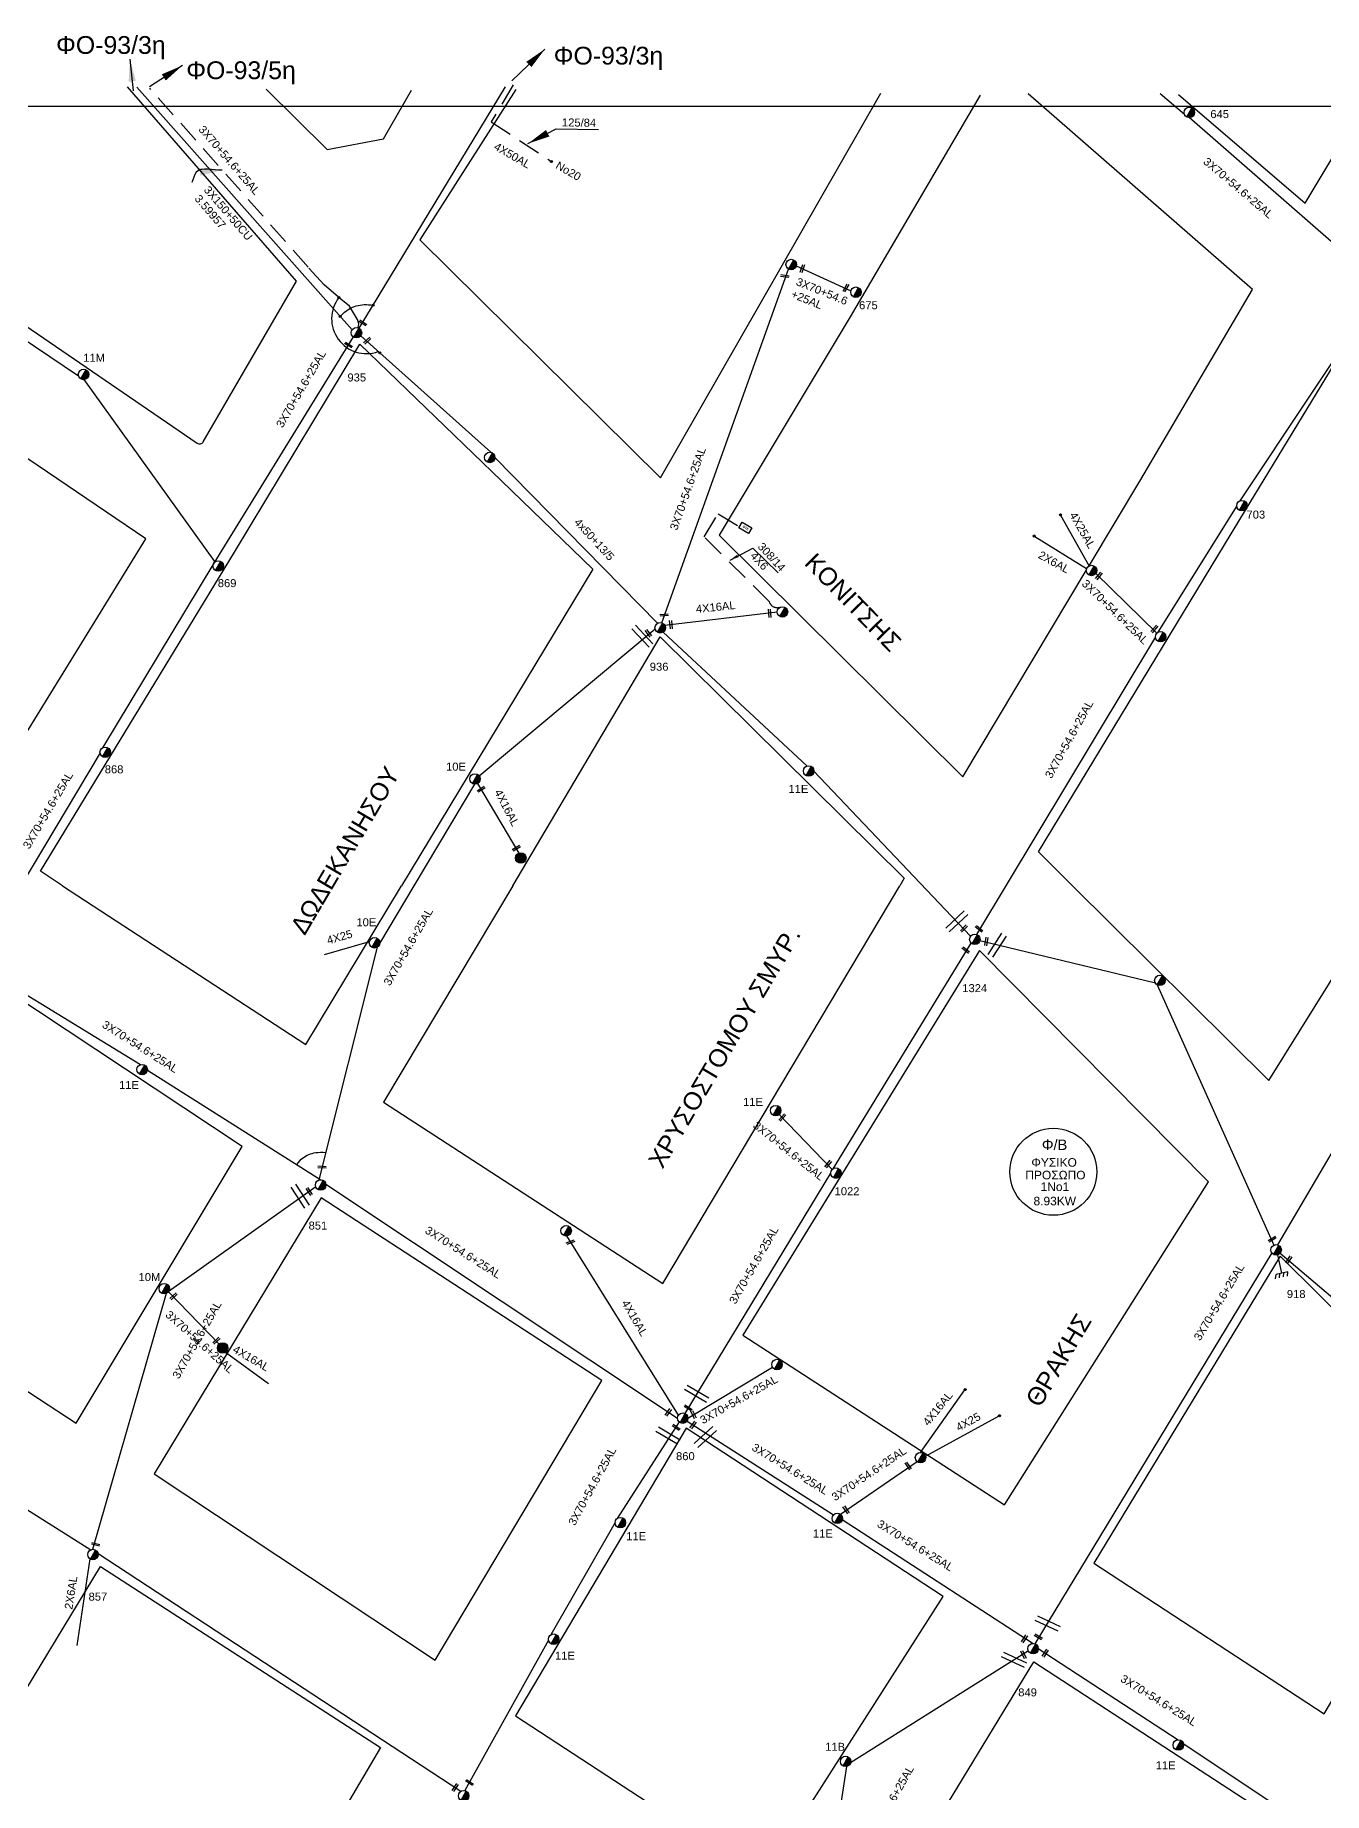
# Model space of a CAD drawing. Header units: millimetres. Extents: x 926 to 2032, y 728 to 1260.
# Drawn here: x 1156.8 to 1301.7, y 1060.9 to 1258.6 of the extents above; entities that cross this region are included whole.
import ezdxf
from ezdxf.enums import TextEntityAlignment as Align

# ---------------------------------------------------------------- set-up
doc = ezdxf.new("R2010")
doc.units = ezdxf.units.MM
doc.linetypes.add('DASHED', pattern=[19.05, 12.7, -6.35])
for name, color, linetype in [('Pillar OTE', 7, 'Continuous'), ('Άγνωστα', 7, 'Continuous'), ('Γέφυρες Εναέριου Δικτύου', 7, 'Continuous'), ('Γείωση', 7, 'Continuous'), ('Γυμνά εναέρια ΧΤ (3Φ)   4x16AL', 7, 'Continuous'), ('Εναέρια παροχή ΧΤ 4x16', 7, 'SYN_LINE'), ('Εναέρια παροχή ΧΤ 4x25', 7, 'SYN_LINE'), ('Επιγραφές - Σχήματα', 7, 'Continuous'), ('Καλώδια ΧΤ   3x150+50CU', 7, 'DASHED'), ('Καλώδια ΧΤ   4x50AL', 7, 'DASHED'), ('Μηχανική τομή', 7, 'Continuous'), ('Στύλος Ξύλινος', 7, 'Continuous'), ('Στύλος Ξύλινος @ 1', 7, 'Continuous'), ('Στύλος ΦΜ', 7, 'Continuous'), ('Στύλος ΦΜ @ 1', 7, 'Continuous'), ('Συνδέσεις', 7, 'Continuous'), ('Συνεστραμμένα ΧΤ   3x70+54.6+25 AL', 7, 'SYN_LINE'), ('Τομή', 7, 'Continuous'), ('Υπόβαθρο ΔΕΗ', 7, 'Continuous'), ('Υπόγεια καλώδια Παροχών ΧΤ   4x6', 7, 'DASHED')]:
    doc.layers.add(name, color=color, linetype=linetype)
doc.styles.add('ar', font='arial.ttf')
doc.styles.get("Standard").update_dxf_attribs({"font": 'arial.ttf'})
doc.linetypes.add('SYN_LINE', pattern='A,0.5,-0.0001,["/\\/\\/\\/",Standard,S=0.1,R=0,X=0,Y=-0.05],-0.25', length=0.7501)
doc.dimstyles.new('ISO-25', dxfattribs={"dimtxt": 2.5, "dimasz": 2.5, "dimexe": 1.25, "dimexo": 0.625, "dimtad": 1, "dimtxsty": 'Standard', "dimcen": 2.5, "dimadec": 0, "dimazin": 0, "dimtfac": 1, "dimtmove": 0, "dimatfit": 3, "dimfxl": 1, "dimarcsym": 0})

# ---------------------------------------------------------------- blocks, each defined once
blk = doc.blocks.new('ΥΠΑΡΧΩΝ ΤΣΙΜΕΝΤΕΝΙΟΣ ΣΤΥΛΟΣ')
at = {"layer": 'Στύλος ΦΜ'}
blk.add_hatch(color=256, dxfattribs=at).paths.add_polyline_path([(-1.29, -2.28, 0.574793), (2.62, 0, 0.268822), (1.3, 2.27)])
blk.add_line((-1.29, -2.28), (1.3, 2.27), dxfattribs=at)
blk.add_circle((0, 0), 2.62, dxfattribs=at)
at = {"layer": 'Στύλος ΦΜ', "flags": 4}
for tag, p in [('ΑΡΙΘΜΟΣ', (-4.68, 8.05)), ('ΤΥΠΟΣ', (-4.91, 3.03))]:
    blk.add_attdef(tag, p, '', height=4, dxfattribs=at)
blk = doc.blocks.new('ΥΠΑΡΧΩΝ ΞΥΛΙΝΟΣ ΣΤΥΛΟΣ')
at = {"layer": 'Στύλος Ξύλινος'}
h = blk.add_hatch(color=7, dxfattribs=at)
h.paths.add_polyline_path([(-2.62, 0, 0.270008), (-1.29, -2.28), (1.3, 2.27, 0.576266)])
h.paths.add_polyline_path([(-1.29, -2.28, 0.574793), (2.62, 0, 0.268822), (1.3, 2.27)])
at = {"layer": 'Στύλος Ξύλινος', "color": 7}
blk.add_line((-1.29, -2.28), (1.3, 2.27), dxfattribs=at)
blk.add_circle((0, 0), 2.62, dxfattribs=at)
at = {"layer": 'Στύλος Ξύλινος', "flags": 4}
for tag, p in [('ΑΡΙΘΜΟΣ', (-4.91, 8.6)), ('ΤΥΠΟΣ', (-4.85, 3.39))]:
    blk.add_attdef(tag, p, '', height=4, dxfattribs=at)
blk = doc.blocks.new('ΜΗΧΑΝΙΚΗ ΤΟΜΗ')
at = {"layer": 'Μηχανική τομή', "ltscale": 40}
for p, q in [((-1.89, 0.78), (1.89, 0.78)), ((1.89, 0), (-1.89, 0))]:
    blk.add_line(p, q, dxfattribs=at)
blk = doc.blocks.new('ΤΟΜΗ')
at = {"layer": 'Τομή', "ltscale": 40}
for p, q in [((-5.68, 0), (5.68, 0)), ((5.68, -2.33), (-5.68, -2.33))]:
    blk.add_line(p, q, dxfattribs=at)
blk = doc.blocks.new('_ΣΥΝΔΕΣΗ')
at = {"layer": 'Συνδέσεις', "linetype": 'SYN_LINE', "ltscale": 40}
blk.add_hatch(color=256, dxfattribs=at).paths.add_polyline_path([(0.5, -0.01, 1), (-0.5, -0.01, 1)])
at = {"layer": 'Συνδέσεις'}
blk.add_circle((0, -0.01), 0.5, dxfattribs=at)
blk = doc.blocks.new('ΓΕΙΩΣΗ')
at = {"layer": 'Γείωση', "ltscale": 40}
for p, q in [((-2.34, 11.45), (-3, 9.45)), ((-0.34, 11.45), (-1, 9.45)), ((0, 9.45), (0, 0)), ((1.66, 11.45), (1, 9.45)), ((3.66, 11.45), (3, 9.45))]:
    blk.add_line(p, q, dxfattribs=at)
blk.add_lwpolyline([(-3, 9.45), (3, 9.45)], dxfattribs=at)
blk = doc.blocks.new('PILLAR ΟΤΕ')
at = {"layer": 'Pillar OTE', "ltscale": 40}
blk.add_lwpolyline([(-3.3, 2), (3.4, 2), (3.4, -2), (-3.3, -2)], close=True, dxfattribs=at)
at = {"layer": 'Pillar OTE', "insert": (-1.8, 0.7), "char_height": 1.357, "width": 109.961, "attachment_point": 1}
blk.add_mtext('{\\fArial|b1|i0|c161|p34;OTE}', dxfattribs=at)

msp = doc.modelspace()

# ---------------------------------------------------------------- linework, layer by layer
at = {"layer": 'Άγνωστα', "color": 1}
for points in [[(1208, 1211.69), (1193.38, 1224.8)], [(1226.74, 1192.46), (1208.47, 1211.11)], [(1227.38, 1191.46), (1243.58, 1176.41)], [(1244.34, 1175.85), (1261.96, 1157.26)]]:
    msp.add_lwpolyline(points, dxfattribs=at)
at = {"layer": 'Άγνωστα', "color": 151, "linetype": 'SYN_LINE', "ltscale": 15}
for points in [[(1275.28, 1198.92), (1272.12, 1204.57)], [(1274.99, 1198.57), (1269.18, 1202.19)]]:
    msp.add_lwpolyline(points, dxfattribs=at)
at = {"layer": 'Άγνωστα', "color": 27, "linetype": 'SYN_LINE', "ltscale": 20}
msp.add_lwpolyline([(1256.89, 1098.81), (1265.16, 1103.33)], dxfattribs=at)
at = {"layer": 'Άγνωστα', "color": 151, "linetype": 'SYN_LINE', "ltscale": 20}
msp.add_lwpolyline([(1162.91, 1087.26), (1161.47, 1077.49)], dxfattribs=at)
at = {"layer": 'Γέφυρες Εναέριου Δικτύου'}
for points in [[(1191.06, 1226.97), (1191.32, 1227.24), (1191.57, 1227.47), (1191.81, 1227.65), (1192.03, 1227.8), (1192.25, 1227.92), (1192.46, 1228.01), (1192.67, 1228.09), (1192.88, 1228.15), (1193.1, 1228.2), (1193.32, 1228.24), (1193.55, 1228.28), (1193.78, 1228.3), (1194.02, 1228.3), (1194.26, 1228.29), (1194.51, 1228.27), (1194.77, 1228.23)], [(1186.21, 1131.59), (1186.37, 1131.81), (1186.53, 1132.01), (1186.69, 1132.18), (1186.85, 1132.32), (1187.01, 1132.44), (1187.18, 1132.55), (1187.36, 1132.64), (1187.54, 1132.72), (1187.72, 1132.79), (1187.91, 1132.85), (1188.12, 1132.9), (1188.34, 1132.94), (1188.58, 1132.96), (1188.85, 1132.97), (1189.15, 1132.97), (1189.49, 1132.95)]]:
    msp.add_lwpolyline(points, dxfattribs=at)
msp.add_arc((1194.03, 1226.71), 3.92, 142.6444, 289.5609, dxfattribs=at)
at = {"layer": 'Γυμνά εναέρια ΧΤ (3Φ)   4x16AL', "color": 1}
msp.add_lwpolyline([(1227.57, 1192.25), (1240.22, 1193.74)], dxfattribs=at)
at = {"layer": 'Γυμνά εναέρια ΧΤ (3Φ)   4x16AL', "color": 151}
msp.add_lwpolyline([(1229.11, 1103.41), (1216.57, 1123.56)], dxfattribs=at)
at = {"layer": 'Εναέρια παροχή ΧΤ 4x16', "color": 7, "ltscale": 20}
msp.add_lwpolyline([(1206.52, 1174.44), (1211.17, 1166.62)], dxfattribs=at)
at = {"layer": 'Εναέρια παροχή ΧΤ 4x16', "color": 151, "ltscale": 15}
msp.add_lwpolyline([(1178.19, 1110.48), (1183.02, 1106.98)], dxfattribs=at)
at = {"layer": 'Εναέρια παροχή ΧΤ 4x16', "color": 27, "ltscale": 20}
msp.add_lwpolyline([(1256.33, 1099.22), (1261.31, 1106.25)], dxfattribs=at)
at = {"layer": 'Εναέρια παροχή ΧΤ 4x25', "color": 85, "linetype": 'SYN_LINE', "ltscale": 10}
msp.add_lwpolyline([(1189.31, 1155.21), (1194.37, 1156.69)], dxfattribs=at)
at = {"layer": 'Επιγραφές - Σχήματα'}
msp.add_lwpolyline([(942.21, 1250.61), (1940.69, 1250.61), (1940.69, 743.76), (942.21, 743.76)], close=True, dxfattribs=at)
at = {"layer": 'Επιγραφές - Σχήματα', "color": 202}
msp.add_circle((1271.27, 1130.78), 4.89, dxfattribs=at)
at = {"layer": 'Καλώδια ΧΤ   3x150+50CU', "color": 1, "ltscale": 0.2}
msp.add_lwpolyline([(1193.1, 1225.69), (1193.16, 1226.13), (1193.01, 1226.63), (1192.11, 1228.12), (1191.16, 1228.9), (1189.26, 1230.53), (1187.46, 1232.53), (1169.66, 1252.63)], dxfattribs=at)
at = {"layer": 'Καλώδια ΧΤ   4x50AL', "color": 6, "ltscale": 0.2}
msp.add_lwpolyline([(1210.53, 1253.01), (1208.06, 1248.85), (1214.82, 1244.4)], dxfattribs=at)
at = {"layer": 'Συνεστραμμένα ΧΤ   3x70+54.6+25 AL', "color": 6, "ltscale": 20}
for points in [[(1192.41, 1225.45), (1168.22, 1252.77)], [(1193.2, 1225.65), (1209.68, 1252.8)], [(1229.19, 1102.64), (1222.21, 1091.78)], [(1221.99, 1091.32), (1214.77, 1078.71)], [(1214.5, 1078.1), (1205.09, 1061.18)]]:
    msp.add_lwpolyline(points, dxfattribs=at)
at = {"layer": 'Συνεστραμμένα ΧΤ   3x70+54.6+25 AL', "color": 1, "ltscale": 20}
for points in [[(1286.02, 1249.69), (1283.29, 1252.02)], [(1308.15, 1230.5), (1286.56, 1249.33)], [(1227.25, 1192.52), (1241.5, 1232.3)], [(1192.52, 1224.69), (1176.86, 1199.21)], [(1176.86, 1199.21), (1164.33, 1178.45)], [(1164.07, 1177.89), (1150.25, 1154.76)]]:
    msp.add_lwpolyline(points, dxfattribs=at)
at = {"layer": 'Συνεστραμμένα ΧΤ   3x70+54.6+25 AL', "color": 133, "ltscale": 20}
for points in [[(1161.66, 1220.24), (1143.67, 1232.37)], [(1176.99, 1199.43), (1162.29, 1219.87)]]:
    msp.add_lwpolyline(points, dxfattribs=at)
at = {"layer": 'Συνεστραμμένα ΧΤ   3x70+54.6+25 AL', "color": 1, "ltscale": 15}
msp.add_lwpolyline([(1242.36, 1232.67), (1248.49, 1229.84)], dxfattribs=at)
at = {"layer": 'Συνεστραμμένα ΧΤ   3x70+54.6+25 AL', "color": 151, "ltscale": 20}
for points in [[(1308.15, 1230.11), (1292.23, 1206.22)], [(1291.89, 1205.69), (1283.02, 1191.45)], [(1276.03, 1198.05), (1282.91, 1191.36)], [(1282.74, 1190.95), (1262.63, 1157.48)], [(1171.83, 1117.4), (1188.32, 1129.11)], [(1163.27, 1088.32), (1171.55, 1117.11)], [(1171.75, 1117.27), (1177.45, 1111.38)], [(1124.31, 1112.72), (1163.02, 1088.26)], [(1204.63, 1061.09), (1163.85, 1087.82)]]:
    msp.add_lwpolyline(points, dxfattribs=at)
at = {"layer": 'Συνεστραμμένα ΧΤ   3x70+54.6+25 AL', "color": 85, "ltscale": 20}
for points in [[(1226.49, 1191.8), (1206.72, 1175.28)], [(1195.52, 1156.45), (1199.39, 1162.95), (1206.23, 1174.37)], [(1188.71, 1129.86), (1195.28, 1156.05)], [(1169.39, 1142.2), (1188.88, 1129.88)], [(1189.46, 1129.4), (1229, 1103.08)], [(1268.46, 1076.89), (1248.47, 1064.3)], [(1247.99, 1063.89), (1243.75, 1036.04)]]:
    msp.add_lwpolyline(points, dxfattribs=at)
at = {"layer": 'Συνεστραμμένα ΧΤ   3x70+54.6+25 AL', "color": 151, "ltscale": 15}
for points in [[(1246.5, 1131.12), (1262.04, 1156.5)], [(1246.4, 1131.04), (1240.45, 1137.23)], [(1229.88, 1103.58), (1246.24, 1130.63)]]:
    msp.add_lwpolyline(points, dxfattribs=at)
at = {"layer": 'Συνεστραμμένα ΧΤ   3x70+54.6+25 AL', "color": 30, "ltscale": 20}
for points in [[(1263.02, 1156.79), (1282.74, 1152.02)], [(1282.96, 1151.79), (1296.08, 1122.54)], [(1296.51, 1122.55), (1313.53, 1151.49)], [(1295.82, 1121.68), (1269.2, 1077.7)], [(1296.77, 1121.62), (1309.33, 1110.98)]]:
    msp.add_lwpolyline(points, dxfattribs=at)
at = {"layer": 'Συνεστραμμένα ΧΤ   3x70+54.6+25 AL', "color": 85, "ltscale": 15}
msp.add_lwpolyline([(1150.51, 1153.9), (1168.62, 1142.83)], dxfattribs=at)
at = {"layer": 'Συνεστραμμένα ΧΤ   3x70+54.6+25 AL', "color": 27, "ltscale": 15}
msp.add_lwpolyline([(1230.18, 1103.07), (1239.68, 1108.8)], dxfattribs=at)
at = {"layer": 'Συνεστραμμένα ΧΤ   3x70+54.6+25 AL', "color": 27, "ltscale": 20}
for points in [[(1230.08, 1102.74), (1246.54, 1092.2)], [(1247.32, 1092.27), (1255.94, 1098.18)], [(1247.54, 1091.66), (1268.99, 1077.74)], [(1269.58, 1077.15), (1285.32, 1066.9)], [(1285.88, 1066.5), (1305.06, 1053.7)]]:
    msp.add_lwpolyline(points, dxfattribs=at)
at = {"layer": 'Υπόβαθρο ΔΕΗ'}
msp.add_lwpolyline([(1130.07, 1252.92), (1125.85, 1246.34), (1174.99, 1212.72, 0.435514), (1175.67, 1212.87), (1186.17, 1230.95), (1167.16, 1252.8)], format="xyb", dxfattribs=at)
for points in [[(1182.74, 1252.53), (1189.62, 1245.76), (1195.95, 1246.93), (1199.08, 1252.43)], [(1210.84, 1252.51), (1200.03, 1235.59), (1227.08, 1208.82), (1251.87, 1252.09)], [(1263.05, 1251.84), (1248.42, 1226.91), (1233.69, 1202.38)], [(1275.28, 1198.92), (1281.09, 1208.63), (1293.65, 1230), (1268.44, 1251.99)], [(1285.35, 1251.92), (1299.6, 1239.72), (1306.77, 1251.69)], [(1099.16, 1203.21), (1149.49, 1169.97), (1169.2, 1201.96), (1119.36, 1235.73), (1099.16, 1203.21)], [(1159.85, 1162.95), (1157.38, 1164.6), (1179.2, 1200.45), (1193.3, 1223.85), (1209.23, 1208.47), (1219.5, 1198.55), (1197.97, 1162.95)], [(1292.86, 1205.19), (1302.97, 1221.74), (1330.9, 1198.25), (1309.14, 1162.95)], [(1273.44, 1162.95), (1269.59, 1166.76), (1292.86, 1205.19)], [(1233.69, 1202.38), (1261.08, 1175.18), (1274.97, 1198.41)], [(1237.47, 1200.92), (1240.31, 1198.14)], [(1210.47, 1162.95), (1227.04, 1190.95), (1254.5, 1163.81), (1254.01, 1162.95)], [(1159.85, 1162.95), (1187.2, 1145.1), (1197.97, 1162.95)], [(1210.47, 1162.95), (1195.93, 1138.59), (1227.35, 1118.22), (1254.01, 1162.95)], [(1273.44, 1162.95), (1295.51, 1141.06), (1309.14, 1162.95)], [(1262.95, 1155.67), (1236.36, 1112.4), (1265.76, 1093.34), (1288.73, 1129.66), (1262.95, 1155.67)], [(1150.44, 1153.23), (1131.71, 1121.93), (1161.38, 1102.52), (1180.05, 1133.62), (1150.44, 1153.23)], [(1188.93, 1127.85), (1170.14, 1096.81), (1201.76, 1075.87), (1220.48, 1107.3), (1188.93, 1127.85)], [(1296.79, 1121.29), (1275.82, 1086.78), (1301.72, 1069.83), (1319.07, 1099.16), (1296.79, 1121.29)]]:
    msp.add_lwpolyline(points, dxfattribs=at)
for points in [[(1238.69, 1051.38), (1258.89, 1083.01), (1229.99, 1101.94), (1210.8, 1069.6), (1238.69, 1051.38), (1238.69, 1051.38)], [(1191.36, 1058.85), (1182.27, 1043.85), (1168.07, 1020.56), (1152.5, 1030.59), (1136.52, 1040.91), (1147.39, 1058.85), (1164.13, 1086.39), (1195.62, 1066.04)], [(1295.07, 1058.72), (1295.07, 1058.72), (1275.57, 1027.04), (1249.66, 1043.92), (1258.84, 1058.85), (1269.07, 1075.66)]]:
    msp.add_lwpolyline(points, close=True, dxfattribs=at)
at = {"layer": 'Υπόγεια καλώδια Παροχών ΧΤ   4x6', "color": 1, "linetype": 'DASHED', "ltscale": 0.2}
msp.add_lwpolyline([(1240.53, 1194.26, -0.414235), (1239.31, 1194.91), (1232, 1202.17), (1233.57, 1204.78), (1235.99, 1203.33)], format="xyb", dxfattribs=at)

# ---------------------------------------------------------------- block references
at = {"layer": 'Pillar OTE', "xscale": 0.1875, "yscale": 0.1875, "zscale": 0.1875, "rotation": 329.9387369579595}
msp.add_blockref('PILLAR ΟΤΕ', (1236.64, 1203.21), dxfattribs=at)
at = {"layer": 'Γείωση', "xscale": 0.2249999999999839, "yscale": 0.2249999999999839, "zscale": 0.2249999999999839, "rotation": 192.3403507601475}
msp.add_blockref('ΓΕΙΩΣΗ', (1296.52, 1121.45), dxfattribs=at)
at = {"layer": 'Μηχανική τομή'}
for p, xscale, yscale, zscale, rotation in [((1241.08, 1231.6), 0.2500000000000186, 0.2500000000000186, 0.2500000000000186, 171.3573390666567), ((1243.15, 1232.32), 0.250000000000119, 0.250000000000119, 0.250000000000119, 71.68389118247094), ((1248.03, 1230.14), 0.2500000000000163, 0.2500000000000163, 0.2500000000000163, 61.08235839912154), ((1193.67, 1226.33), 0.2500000000001073, 0.2500000000001073, 0.2500000000001073, 147.8717174692482), ((1192.07, 1223.84), 0.2500000000001073, 0.2500000000001073, 0.2500000000001073, 147.8717174692482), ((1194.18, 1224.17), 0.250000000000031, 0.250000000000031, 0.250000000000031, 43.33850529427943), ((1276.45, 1197.72), 0.2500000000000982, 0.2500000000000982, 0.2500000000000982, 49.97424007334703), ((1239.47, 1193.59), 0.2500000000000787, 0.2500000000000787, 0.2500000000000787, 95.69146574470676), ((1227.5, 1193.49), 0.2500000000001137, 0.2500000000001137, 0.2500000000001137, 184.4077643150766), ((1228.36, 1192.32), 0.2500000000000787, 0.2500000000000787, 0.2500000000000787, 95.69146574470676), ((1282.7, 1191.76), 0.2500000000000982, 0.2500000000000982, 0.2500000000000982, 49.97424007334703), ((1225.8, 1191.41), 0.2500000000000177, 0.2500000000000177, 0.2500000000000177, 128.2865248587305), ((1206.98, 1173.72), 0.2500000000001021, 0.2500000000001021, 0.2500000000001021, 31.61011564214698), ((1210.93, 1167.09), 0.2500000000001021, 0.2500000000001021, 0.2500000000001021, 31.61011564214698), ((1261.28, 1158.07), 0.2499999999996881, 0.2499999999996881, 0.2499999999996881, 46.87816659945106), ((1262.86, 1158.02), 0.2499999999997634, 0.2499999999997634, 0.2499999999997634, 321.5065850576415), ((1263.64, 1156.69), 0.2499999999996723, 0.2499999999996723, 0.2499999999996723, 262.2656157391284), ((1261.36, 1155.64), 0.2499999999997634, 0.2499999999997634, 0.2499999999997634, 321.5065850576415), ((1240.72, 1136.95), 0.2499999999998306, 0.2499999999998306, 0.2499999999998306, 229.8623976027945), ((1189.03, 1131.41), 0.2499999999997744, 0.2499999999997744, 0.2499999999997744, 177.5411079738662), ((1245.87, 1131.71), 0.2499999999998306, 0.2499999999998306, 0.2499999999998306, 229.8623976027945), ((1187.67, 1128.61), 0.2499999999997491, 0.2499999999997491, 0.2499999999997491, 124.320636598084), ((1216.93, 1122.97), 0.2499999999996816, 0.2499999999996816, 0.2499999999996816, 200.8238789206209), ((1295.93, 1123.11), 0.2499999999995584, 0.2499999999995584, 0.2499999999995584, 31.16143871378595), ((1297.82, 1120.82), 0.2499999999995759, 0.2499999999995759, 0.2499999999995759, 57.12468355277927), ((1172.4, 1116.69), 0.249999999999675, 0.249999999999675, 0.249999999999675, 43.00174361250586), ((1177.22, 1111.72), 0.249999999999675, 0.249999999999675, 0.249999999999675, 43.00174361250586), ((1227.88, 1103.78), 0.2499999999997161, 0.2499999999997161, 0.2499999999997161, 234.489119015412), ((1230.24, 1104.3), 0.2499999999997328, 0.2499999999997328, 0.2499999999997328, 146.781822723208), ((1230.89, 1103.52), 0.2499999999998405, 0.2499999999998405, 0.2499999999998405, 116.0092659454723), ((1228.8, 1101.95), 0.2499999999996945, 0.2499999999996945, 0.2499999999996945, 325.541395634024), ((1230.68, 1102.35), 0.2499999999997161, 0.2499999999997161, 0.2499999999997161, 234.489119015412), ((1254.87, 1097.64), 0.2499999999996986, 0.2499999999996986, 0.2499999999996986, 304.5218417178917), ((1247.88, 1092.7), 0.2499999999996986, 0.2499999999996986, 0.2499999999996986, 304.5218417178917), ((1163.55, 1088.78), 0.2499999999997398, 0.2499999999997398, 0.2499999999997398, 345.4972910128707), ((1268.09, 1078.21), 0.2499999999995759, 0.2499999999995759, 0.2499999999995759, 57.12468355277927), ((1269.63, 1078.56), 0.2499999999995551, 0.2499999999995551, 0.2499999999995551, 149.6164751789571), ((1268, 1076.51), 0.2499999999997203, 0.2499999999997203, 0.2499999999997203, 114.89838154413), ((1270.44, 1076.59), 0.2499999999995759, 0.2499999999995759, 0.2499999999995759, 57.12468355277927), ((1204.08, 1061.49), 0.2499999999995426, 0.2499999999995426, 0.2499999999995426, 56.78182272317948), ((1205.67, 1062.18), 0.2499999999997328, 0.2499999999997328, 0.2499999999997328, 146.781822723208)]:
    msp.add_blockref('ΜΗΧΑΝΙΚΗ ΤΟΜΗ', p, dxfattribs=dict(at, xscale=xscale, yscale=yscale, zscale=zscale, rotation=rotation))
at = {"layer": 'Στύλος Ξύλινος @ 1', "ltscale": 40, "xscale": 0.2249999999999091, "yscale": 0.2249999999999091, "zscale": 0.2249999999999091}
for p in [(1211.38, 1166.07), (1177.86, 1110.96)]:
    msp.add_blockref('ΥΠΑΡΧΩΝ ΞΥΛΙΝΟΣ ΣΤΥΛΟΣ', p, dxfattribs=at)
at = {"layer": 'Στύλος ΦΜ @ 1', "ltscale": 40}
ref = msp.add_blockref('ΥΠΑΡΧΩΝ ΤΣΙΜΕΝΤΕΝΙΟΣ ΣΤΥΛΟΣ', (1286.56, 1249.92), dxfattribs=dict(at, xscale=0.2249999999999091, yscale=0.2249999999999091, zscale=0.2249999999999091))
ref.add_attrib('ΤΥΠΟΣ', '645', (1288.92, 1249.28), dxfattribs={"layer": 'Στύλος ΦΜ', "height": 0.9, "flags": 4})
at = {"layer": 'Στύλος ΦΜ @ 1', "ltscale": 40, "xscale": 0.2249999999999091, "yscale": 0.2249999999999091, "zscale": 0.2249999999999091}
for p in [(1241.79, 1232.81), (1207.89, 1211.11), (1275.56, 1198.4), (1240.81, 1193.74), (1283.33, 1190.95), (1283.25, 1152.3), (1216.48, 1124.14), (1240.19, 1109.1), (1256.33, 1098.63)]:
    msp.add_blockref('ΥΠΑΡΧΩΝ ΤΣΙΜΕΝΤΕΝΙΟΣ ΣΤΥΛΟΣ', p, dxfattribs=at)
at = {"layer": 'Στύλος ΦΜ @ 1', "ltscale": 40}
ref = msp.add_blockref('ΥΠΑΡΧΩΝ ΤΣΙΜΕΝΤΕΝΙΟΣ ΣΤΥΛΟΣ', (1249.07, 1229.7), dxfattribs=dict(at, xscale=0.2249999999999091, yscale=0.2249999999999091, zscale=0.2249999999999091))
ref.add_attrib('ΤΥΠΟΣ', '675', (1249.42, 1227.78), dxfattribs={"layer": 'Στύλος ΦΜ', "height": 0.9, "flags": 4})
ref = msp.add_blockref('ΥΠΑΡΧΩΝ ΤΣΙΜΕΝΤΕΝΙΟΣ ΣΤΥΛΟΣ', (1192.9, 1225.14), dxfattribs=dict(at, xscale=0.2249999999999091, yscale=0.2249999999999091, zscale=0.2249999999999091))
ref.add_attrib('ΤΥΠΟΣ', '935', (1191.89, 1219.66), dxfattribs={"layer": 'Στύλος ΦΜ', "height": 0.9, "flags": 4})
ref = msp.add_blockref('ΥΠΑΡΧΩΝ ΤΣΙΜΕΝΤΕΝΙΟΣ ΣΤΥΛΟΣ', (1162.21, 1220.45), dxfattribs=dict(at, xscale=0.2249999999999091, yscale=0.2249999999999091, zscale=0.2249999999999091))
ref.add_attrib('ΤΥΠΟΣ', '11M', (1162.18, 1221.87), dxfattribs={"layer": 'Στύλος ΦΜ', "height": 0.9, "flags": 4})
ref = msp.add_blockref('ΥΠΑΡΧΩΝ ΤΣΙΜΕΝΤΕΝΙΟΣ ΣΤΥΛΟΣ', (1292.48, 1205.69), dxfattribs=dict(at, xscale=0.2249999999999091, yscale=0.2249999999999091, zscale=0.2249999999999091))
ref.add_attrib('ΤΥΠΟΣ', '703', (1292.99, 1204.24), dxfattribs={"layer": 'Στύλος ΦΜ', "height": 0.9, "flags": 4})
ref = msp.add_blockref('ΥΠΑΡΧΩΝ ΤΣΙΜΕΝΤΕΝΙΟΣ ΣΤΥΛΟΣ', (1177.36, 1198.91), dxfattribs=dict(at, xscale=0.2249999999999091, yscale=0.2249999999999091, zscale=0.2249999999999091))
ref.add_attrib('ΤΥΠΟΣ', '869', (1177.31, 1196.53), dxfattribs={"layer": 'Στύλος ΦΜ', "height": 0.9, "flags": 4})
ref = msp.add_blockref('ΥΠΑΡΧΩΝ ΤΣΙΜΕΝΤΕΝΙΟΣ ΣΤΥΛΟΣ', (1227.06, 1191.96), dxfattribs=dict(at, xscale=0.2249999999999091, yscale=0.2249999999999091, zscale=0.2249999999999091))
ref.add_attrib('ΤΥΠΟΣ', '936', (1225.89, 1187.13), dxfattribs={"layer": 'Στύλος ΦΜ', "height": 0.9, "flags": 4})
ref = msp.add_blockref('ΥΠΑΡΧΩΝ ΤΣΙΜΕΝΤΕΝΙΟΣ ΣΤΥΛΟΣ', (1164.65, 1177.96), dxfattribs=dict(at, xscale=0.2249999999999091, yscale=0.2249999999999091, zscale=0.2249999999999091))
ref.add_attrib('ΤΥΠΟΣ', '868', (1164.6, 1175.59), dxfattribs={"layer": 'Στύλος ΦΜ', "height": 0.9, "flags": 4})
ref = msp.add_blockref('ΥΠΑΡΧΩΝ ΤΣΙΜΕΝΤΕΝΙΟΣ ΣΤΥΛΟΣ', (1206.23, 1174.96), dxfattribs=dict(at, xscale=0.2249999999999091, yscale=0.2249999999999091, zscale=0.2249999999999091))
ref.add_attrib('ΤΥΠΟΣ', '10E', (1202.98, 1175.89), dxfattribs={"layer": 'Στύλος ΦΜ', "height": 0.9, "flags": 4})
ref = msp.add_blockref('ΥΠΑΡΧΩΝ ΤΣΙΜΕΝΤΕΝΙΟΣ ΣΤΥΛΟΣ', (1243.75, 1175.85), dxfattribs=dict(at, xscale=0.2249999999999091, yscale=0.2249999999999091, zscale=0.2249999999999091))
ref.add_attrib('ΤΥΠΟΣ', '11E', (1241.48, 1173.39), dxfattribs={"layer": 'Στύλος ΦΜ', "height": 0.9, "flags": 4})
ref = msp.add_blockref('ΥΠΑΡΧΩΝ ΤΣΙΜΕΝΤΕΝΙΟΣ ΣΤΥΛΟΣ', (1194.94, 1156.53), dxfattribs=dict(at, xscale=0.2249999999999091, yscale=0.2249999999999091, zscale=0.2249999999999091))
ref.add_attrib('ΤΥΠΟΣ', '10E', (1192.9, 1158.39), dxfattribs={"layer": 'Στύλος ΦΜ', "height": 0.9, "flags": 4})
ref = msp.add_blockref('ΥΠΑΡΧΩΝ ΤΣΙΜΕΝΤΕΝΙΟΣ ΣΤΥΛΟΣ', (1262.44, 1156.92), dxfattribs=dict(at, xscale=0.2249999999999091, yscale=0.2249999999999091, zscale=0.2249999999999091))
ref.add_attrib('ΤΥΠΟΣ', '1324', (1261.03, 1150.98), dxfattribs={"layer": 'Στύλος ΦΜ', "height": 0.9, "flags": 4})
ref = msp.add_blockref('ΥΠΑΡΧΩΝ ΤΣΙΜΕΝΤΕΝΙΟΣ ΣΤΥΛΟΣ', (1168.8, 1142.27), dxfattribs=dict(at, xscale=0.2249999999999091, yscale=0.2249999999999091, zscale=0.2249999999999091))
ref.add_attrib('ΤΥΠΟΣ', '11E', (1166.21, 1140.09), dxfattribs={"layer": 'Στύλος ΦΜ', "height": 0.9, "flags": 4})
ref = msp.add_blockref('ΥΠΑΡΧΩΝ ΤΣΙΜΕΝΤΕΝΙΟΣ ΣΤΥΛΟΣ', (1240.04, 1137.66), dxfattribs=dict(at, xscale=0.2249999999999091, yscale=0.2249999999999091, zscale=0.2249999999999091))
ref.add_attrib('ΤΥΠΟΣ', '11E', (1236.38, 1138.19), dxfattribs={"layer": 'Στύλος ΦΜ', "height": 0.9, "flags": 4})
ref = msp.add_blockref('ΥΠΑΡΧΩΝ ΤΣΙΜΕΝΤΕΝΙΟΣ ΣΤΥΛΟΣ', (1246.82, 1130.63), dxfattribs=dict(at, xscale=0.2249999999999091, yscale=0.2249999999999091, zscale=0.2249999999999091))
ref.add_attrib('ΤΥΠΟΣ', '1022', (1246.67, 1128.14), dxfattribs={"layer": 'Στύλος ΦΜ', "height": 0.9, "flags": 4})
ref = msp.add_blockref('ΥΠΑΡΧΩΝ ΤΣΙΜΕΝΤΕΝΙΟΣ ΣΤΥΛΟΣ', (1188.88, 1129.29), dxfattribs=dict(at, xscale=0.2249999999999091, yscale=0.2249999999999091, zscale=0.2249999999999091))
ref.add_attrib('ΤΥΠΟΣ', '851', (1187.52, 1124.28), dxfattribs={"layer": 'Στύλος ΦΜ', "height": 0.9, "flags": 4})
ref = msp.add_blockref('ΥΠΑΡΧΩΝ ΤΣΙΜΕΝΤΕΝΙΟΣ ΣΤΥΛΟΣ', (1296.32, 1122), dxfattribs=dict(at, xscale=0.2249999999999091, yscale=0.2249999999999091, zscale=0.2249999999999091))
ref.add_attrib('ΤΥΠΟΣ', '918', (1297.53, 1116.58), dxfattribs={"layer": 'Στύλος ΦΜ', "height": 0.9, "flags": 4})
ref = msp.add_blockref('ΥΠΑΡΧΩΝ ΤΣΙΜΕΝΤΕΝΙΟΣ ΣΤΥΛΟΣ', (1171.29, 1117.63), dxfattribs=dict(at, xscale=0.2249999999999091, yscale=0.2249999999999091, zscale=0.2249999999999091))
ref.add_attrib('ΤΥΠΟΣ', '10M', (1168.4, 1118.49), dxfattribs={"layer": 'Στύλος ΦΜ', "height": 0.9, "flags": 4})
ref = msp.add_blockref('ΥΠΑΡΧΩΝ ΤΣΙΜΕΝΤΕΝΙΟΣ ΣΤΥΛΟΣ', (1229.59, 1103.07), dxfattribs=dict(at, xscale=0.2249999999999091, yscale=0.2249999999999091, zscale=0.2249999999999091))
ref.add_attrib('ΤΥΠΟΣ', '860', (1228.84, 1098.35), dxfattribs={"layer": 'Στύλος ΦΜ', "height": 0.9, "flags": 4})
ref = msp.add_blockref('ΥΠΑΡΧΩΝ ΤΣΙΜΕΝΤΕΝΙΟΣ ΣΤΥΛΟΣ', (1222.58, 1091.32), dxfattribs=dict(at, xscale=0.2249999999999091, yscale=0.2249999999999091, zscale=0.2249999999999091))
ref.add_attrib('ΤΥΠΟΣ', '11E', (1223.24, 1089.35), dxfattribs={"layer": 'Στύλος ΦΜ', "height": 0.9, "flags": 4})
ref = msp.add_blockref('ΥΠΑΡΧΩΝ ΤΣΙΜΕΝΤΕΝΙΟΣ ΣΤΥΛΟΣ', (1246.97, 1091.8), dxfattribs=dict(at, xscale=0.2249999999999091, yscale=0.2249999999999091, zscale=0.2249999999999091))
ref.add_attrib('ΤΥΠΟΣ', '11E', (1244.23, 1089.65), dxfattribs={"layer": 'Στύλος ΦΜ', "height": 0.9, "flags": 4})
ref = msp.add_blockref('ΥΠΑΡΧΩΝ ΤΣΙΜΕΝΤΕΝΙΟΣ ΣΤΥΛΟΣ', (1163.27, 1087.73), dxfattribs=dict(at, xscale=0.2249999999999091, yscale=0.2249999999999091, zscale=0.2249999999999091))
ref.add_attrib('ΤΥΠΟΣ', '857', (1162.78, 1082.55), dxfattribs={"layer": 'Στύλος ΦΜ', "height": 0.9, "flags": 4})
ref = msp.add_blockref('ΥΠΑΡΧΩΝ ΤΣΙΜΕΝΤΕΝΙΟΣ ΣΤΥΛΟΣ', (1215.08, 1078.21), dxfattribs=dict(at, xscale=0.2249999999999091, yscale=0.2249999999999091, zscale=0.2249999999999091))
ref.add_attrib('ΤΥΠΟΣ', '11E', (1215.23, 1075.91), dxfattribs={"layer": 'Στύλος ΦΜ', "height": 0.9, "flags": 4})
ref = msp.add_blockref('ΥΠΑΡΧΩΝ ΤΣΙΜΕΝΤΕΝΙΟΣ ΣΤΥΛΟΣ', (1268.99, 1077.15), dxfattribs=dict(at, xscale=0.2249999999999091, yscale=0.2249999999999091, zscale=0.2249999999999091))
ref.add_attrib('ΤΥΠΟΣ', '849', (1267.32, 1071.78), dxfattribs={"layer": 'Στύλος ΦΜ', "height": 0.9, "flags": 4})
ref = msp.add_blockref('ΥΠΑΡΧΩΝ ΤΣΙΜΕΝΤΕΝΙΟΣ ΣΤΥΛΟΣ', (1247.91, 1064.47), dxfattribs=dict(at, xscale=0.2249999999999091, yscale=0.2249999999999091, zscale=0.2249999999999091))
ref.add_attrib('ΤΥΠΟΣ', '11B', (1245.61, 1065.66), dxfattribs={"layer": 'Στύλος ΦΜ', "height": 0.9, "flags": 4})
ref = msp.add_blockref('ΥΠΑΡΧΩΝ ΤΣΙΜΕΝΤΕΝΙΟΣ ΣΤΥΛΟΣ', (1285.32, 1066.31), dxfattribs=dict(at, xscale=0.2249999999999091, yscale=0.2249999999999091, zscale=0.2249999999999091))
ref.add_attrib('ΤΥΠΟΣ', '11E', (1282.78, 1063.58), dxfattribs={"layer": 'Στύλος ΦΜ', "height": 0.9, "flags": 4})
ref = msp.add_blockref('ΥΠΑΡΧΩΝ ΤΣΙΜΕΝΤΕΝΙΟΣ ΣΤΥΛΟΣ', (1204.96, 1060.61), dxfattribs=dict(at, xscale=0.2249999999999091, yscale=0.2249999999999091, zscale=0.2249999999999091))
ref.add_attrib('ΤΥΠΟΣ', '856', (1203.89, 1055.71), dxfattribs={"layer": 'Στύλος ΦΜ', "height": 0.9, "flags": 4})
at = {"layer": 'Συνδέσεις'}
for p, xscale, yscale, zscale in [((1214.82, 1244.39), 0.2250000000000227, 0.2250000000000227, 0.2250000000000227), ((1190.91, 1229.09), 0.2250000000000227, 0.2250000000000227, 0.2250000000000227), ((1194.77, 1228.24), 0.2250000000000227, 0.2250000000000227, 0.2250000000000227), ((1191.06, 1226.97), 0.2250000000000227, 0.2250000000000227, 0.2250000000000227), ((1195.52, 1222.88), 0.2250000000000227, 0.2250000000000227, 0.2250000000000227), ((1272.06, 1204.67), 0.2249999999999091, 0.2249999999999091, 0.2249999999999091), ((1269.11, 1202.28), 0.2249999999999091, 0.2249999999999091, 0.2249999999999091), ((1261.36, 1106.28), 0.2249999999999091, 0.2249999999999091, 0.2249999999999091), ((1265.2, 1103.35), 0.2249999999999091, 0.2249999999999091, 0.2249999999999091)]:
    msp.add_blockref('_ΣΥΝΔΕΣΗ', p, dxfattribs=dict(at, xscale=xscale, yscale=yscale, zscale=zscale))
at = {"layer": 'Τομή'}
for p, xscale, yscale, zscale, rotation in [((1225.26, 1191.2), 0.2500000000000485, 0.2500000000000485, 0.2500000000000485, 313.0179088290369), ((1260.21, 1159.16), 0.2500000000000038, 0.2500000000000038, 0.2500000000000038, 42.97132507505559), ((1264.7, 1156.41), 0.2500000000000583, 0.2500000000000583, 0.2500000000000583, 57.30780522333404), ((1186.81, 1128.2), 0.2499999999998722, 0.2499999999998722, 0.2499999999998722, 303.3271683064902), ((1231.32, 1106.07), 0.2499999999999674, 0.2499999999999674, 0.2499999999999674, 329.6006176862526), ((1228.09, 1101.37), 0.2499999999999674, 0.2499999999999674, 0.2499999999999674, 329.6006176862526), ((1231.94, 1101.17), 0.2499999999999696, 0.2499999999999696, 0.2499999999999696, 42.03161368776691), ((1270.77, 1080.25), 0.250000000000022, 0.250000000000022, 0.250000000000022, 334.684130512063), ((1266.97, 1076.15), 0.2499999999999452, 0.2499999999999452, 0.2499999999999452, 335.3821676664035)]:
    msp.add_blockref('ΤΟΜΗ', p, dxfattribs=dict(at, xscale=xscale, yscale=yscale, zscale=zscale, rotation=rotation))

# ---------------------------------------------------------------- texts
at = {"layer": 'Γυμνά εναέρια ΧΤ (3Φ)   4x16AL', "color": 7, "char_height": 0.9, "width": 84.1859, "attachment_point": 1}
for insert, rotation in [((1231.03, 1194.51), 5.8642), ((1223.46, 1116.49), 300.3524)]:
    msp.add_mtext('4X16AL', dxfattribs=dict(at, insert=insert, rotation=rotation))
at = {"layer": 'Εναέρια παροχή ΧΤ 4x16', "color": 7, "char_height": 0.9, "width": 84.1859, "attachment_point": 1}
for insert, rotation in [((1209.18, 1173.91), 297.571), ((1179.36, 1111.32), 329.8144), ((1256.51, 1102.7), 51.0835)]:
    msp.add_mtext('4X16AL', dxfattribs=dict(at, insert=insert, rotation=rotation))
at = {"layer": 'Επιγραφές - Σχήματα', "color": 1, "style": 'ar'}
for s, height, p in [('Φ/Β', 1.177, (1271.41, 1133.84)), ('ΦΥΣΙΚΟ ', 0.963, (1271.54, 1131.83)), ('1No1', 0.963, (1271.44, 1129.09)), ('8.93KW', 0.963, (1271.43, 1127.49))]:
    msp.add_text(s, height=height, dxfattribs=at).set_placement(p, align=Align.MIDDLE)
at = {"layer": 'Επιγραφές - Σχήματα', "char_height": 2, "width": 22.6323, "attachment_point": 1}
for s, insert in [('ΦO-93/3η', (1159.12, 1258.5)), ('ΦO-93/3η', (1215.08, 1257.3)), ('ΦO-93/5η', (1173.76, 1255.66))]:
    msp.add_mtext(s, dxfattribs=dict(at, insert=insert))
at = {"layer": 'Επιγραφές - Σχήματα', "color": 7, "char_height": 0.9, "width": 84.1859, "attachment_point": 1}
for s, insert, rotation in [('125/84', (1216.02, 1249.25), 359.1228), ('No20', (1215.66, 1244.47), 330.0744), ('3.59957', (1175.32, 1240.76), 310.7014), ('4x50+13/5', (1217.98, 1204.37), 312.7267), ('4X25AL', (1273.84, 1205.1), 299.4988), ('4Χ6', (1237.78, 1200.6), 312.7267), ('308/14', (1238.62, 1201.64), 312.7267), ('2X6AL', (1269.91, 1200.65), 331.1555), ('4X25', (1189.47, 1157.21), 16), ('4X25', (1260.19, 1102.35), 28.7358), ('2X6AL', (1160.06, 1081.65), 81.1435)]:
    msp.add_mtext(s, dxfattribs=dict(at, insert=insert, rotation=rotation))
at = {"layer": 'Επιγραφές - Σχήματα', "char_height": 2, "attachment_point": 1}
for s, insert, width, rotation in [('ΚΟΝΙΤΣΗΣ', (1244.58, 1200.54), 22.6323, 314.2568), ('ΔΩΔΕΚΑΝΗΣΟΥ', (1185.37, 1158.3), 22.6323, 59.5036), ('ΧΡΥΣΟΣΤΟΜΟΥ ΣΜΥΡ.', (1225.6, 1132.02), 33.1613, 59.5036), ('ΘΡΑΚΗΣ', (1268.04, 1105.17), 22.6323, 59.2081)]:
    msp.add_mtext(s, dxfattribs=dict(at, insert=insert, width=width, rotation=rotation))
at = {"layer": 'Επιγραφές - Σχήματα', "color": 1, "insert": (1268.12, 1130.89), "char_height": 0.963, "width": 6.9343, "attachment_point": 1}
msp.add_mtext('ΠΡΟΣΩΠΟ', dxfattribs=at)
at = {"layer": 'Καλώδια ΧΤ   3x150+50CU', "color": 7, "insert": (1176.36, 1241.75), "char_height": 0.9, "width": 84.1859, "attachment_point": 1, "rotation": 310.7014}
msp.add_mtext('3X150+50CU', dxfattribs=at)
at = {"layer": 'Καλώδια ΧΤ   4x50AL', "color": 7, "insert": (1208.72, 1246.59), "char_height": 0.9, "width": 84.1859, "attachment_point": 1, "rotation": 330.0744}
msp.add_mtext('4X50AL', dxfattribs=at)
at = {"layer": 'Συνεστραμμένα ΧΤ   3x70+54.6+25 AL', "color": 7, "char_height": 0.9, "width": 84.1859, "attachment_point": 1}
for s, insert, rotation in [('3X70+54.6+25AL', (1175.76, 1248.55), 310.8088), ('3X70+54.6+25AL', (1288.63, 1244.93), 319.7694), ('3X70+54.6\\P+25AL', (1242.59, 1231.37), 337.8332), ('3X70+54.6+25AL', (1183.81, 1214.82), 59.741), ('3X70+54.6+25AL', (1228.11, 1203.15), 70.5019), ('3X70+54.6+25AL', (1275.02, 1197.47), 316), ('3X70+54.6+25AL', (1270.27, 1175.37), 60.9283), ('3X70+54.6+25AL', (1155.33, 1167.45), 59.4334), ('3X70+54.6+25AL', (1195.89, 1152.07), 60.0794), ('3X70+54.6+25AL', (1164.69, 1147.85), 327.6792), ('3X70+54.6+25AL', (1237.97, 1136.53), 321.4884), ('3X70+54.6+25AL', (1201.01, 1124.72), 327.6792), ('3X70+54.6+25AL', (1234.75, 1116.27), 60.149), ('3X70+54.6+25AL', (1287, 1112.16), 59.0695), ('3X70+54.6+25AL', (1171.94, 1115.25), 318.1325), ('3X70+54.6+25AL', (1172.15, 1107.86), 60.3264), ('3X70+54.6+25AL', (1231.42, 1103.16), 29.3629), ('3X70+54.6+25AL', (1216.67, 1091.34), 61.3409), ('3X70+54.6+25AL', (1237.74, 1100.3), 328.475), ('3X70+54.6+25AL', (1246.22, 1094.46), 33.9438), ('3X70+54.6+25AL', (1251.83, 1091.7), 328.3173), ('3X70+54.6+25AL', (1279.2, 1074.29), 328.3173), ('3X70+54.6+25AL', (1250.06, 1055.59), 60.7044)]:
    msp.add_mtext(s, dxfattribs=dict(at, insert=insert, rotation=rotation))

# ---------------------------------------------------------------- leaders
at = {"layer": 'Επιγραφές - Σχήματα'}
for points in [[(1167.43, 1255.89), (1167.81, 1252.34)], [(1214.1, 1257.04), (1210.38, 1253.48)], [(1173.34, 1255.2), (1169.62, 1252.81)], [(1212.19, 1246.41), (1215.37, 1248.08), (1220.13, 1248.01)]]:
    msp.add_leader(points, dimstyle='ISO-25', override={"dimgap": 0.625, "dimtad": 0}, dxfattribs=at)
at = {"layer": 'Επιγραφές - Σχήματα', "path_type": 1}
msp.add_leader([(1177.81, 1243.43), (1174.89, 1243.18), (1174.39, 1242.04)], dimstyle='ISO-25', override={"dimgap": 0.625, "dimtad": 0}, dxfattribs=at)
at = {"layer": 'Επιγραφές - Σχήματα', "ltscale": 40}
msp.add_leader([(1234.91, 1199.57), (1237.47, 1200.92)], dimstyle='ISO-25', override={"dimasz": 1, "dimtad": 0}, dxfattribs=at)

doc.saveas('drawing.dxf')
